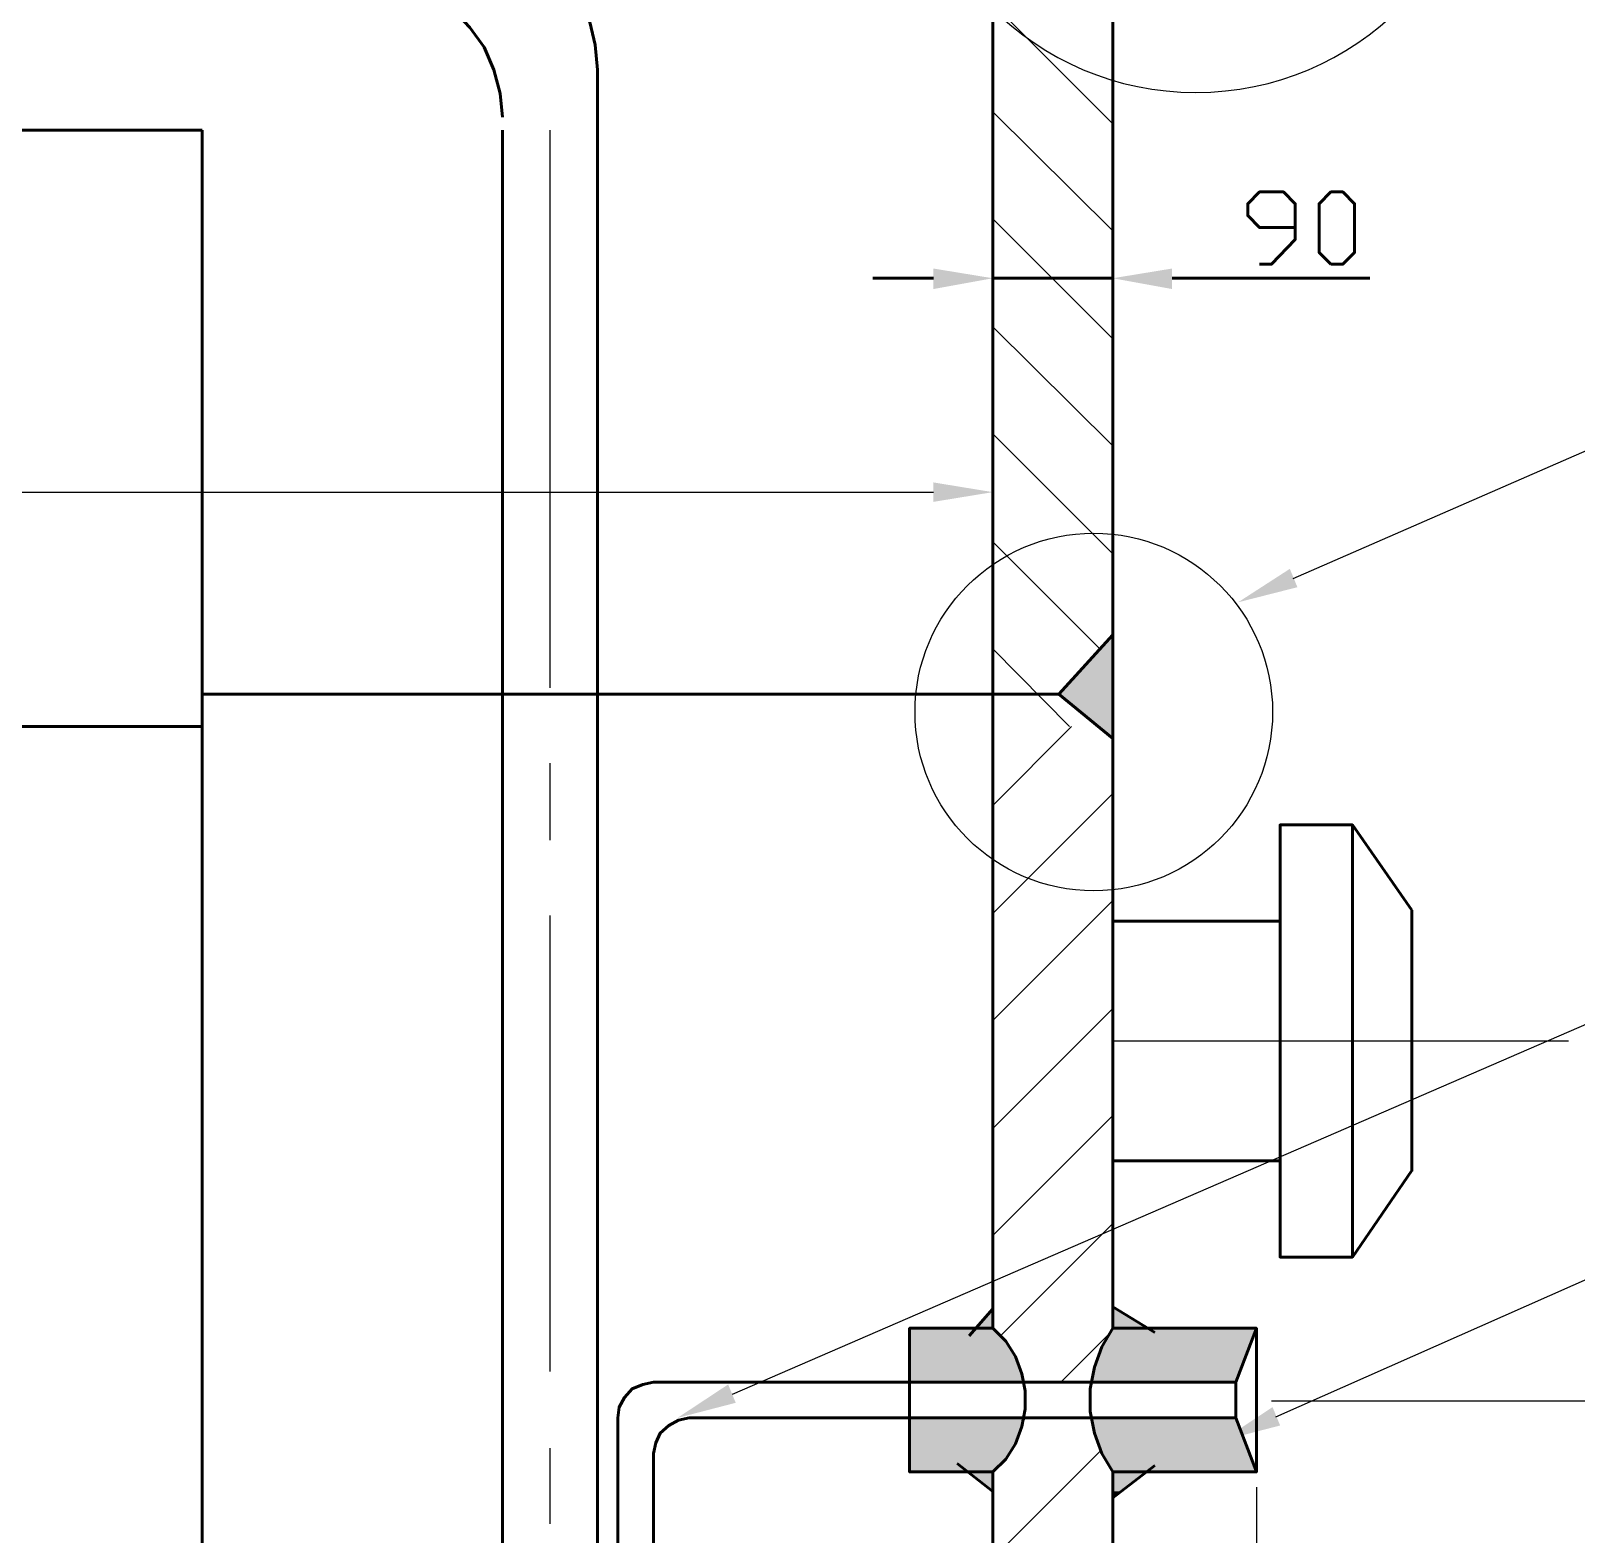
# Model space of a CAD drawing. Header units: millimetres. Extents: x 0 to 841, y 0 to 1189.
# Drawn here: x 270.2 to 330.7, y 756.8 to 815.7 of the extents above; entities that cross this region are included whole.
import ezdxf

# ---------------------------------------------------------------- set-up
doc = ezdxf.new("R2010")
doc.units = ezdxf.units.MM
doc.layers.add('C00-00-00', color=7, linetype='Continuous')
doc.layers.add('CFF-00-FF', color=6, linetype='Continuous', true_color=0xff00ff)

msp = doc.modelspace()

# ---------------------------------------------------------------- hatches: boundary and pattern name
at = {"layer": 'C00-00-00'}
h = msp.add_hatch(color=256, dxfattribs=at)
h.dxf.hatch_style = 2
h.paths.add_polyline_path([(305.519667, 806.433772), (305.519667, 805.629439), (307.848, 806.052772)])
h = msp.add_hatch(color=256, dxfattribs=at)
h.dxf.hatch_style = 2
h.paths.add_polyline_path([(314.875333, 806.433772), (314.875333, 805.629439), (312.547, 806.052772)])
h = msp.add_hatch(color=256, dxfattribs=at)
h.dxf.hatch_style = 2
h.paths.add_polyline_path([(305.519667, 798.051772), (305.519667, 797.289772), (307.848, 797.670772)])
h = msp.add_hatch(color=256, dxfattribs=at)
h.dxf.hatch_style = 2
h.paths.add_polyline_path([(319.786, 793.945439), (317.457667, 793.352772), (319.489667, 794.665106)])
h = msp.add_hatch(color=256, dxfattribs=at)
h.dxf.hatch_style = 2
h.paths.add_polyline_path([(312.547, 792.082772), (312.547, 789.754439), (310.430333, 789.754439)])
h = msp.add_hatch(color=256, dxfattribs=at)
h.dxf.hatch_style = 2
h.paths.add_polyline_path([(310.430333, 789.754439), (312.547, 789.754439), (312.547, 788.018772)])
h = msp.add_hatch(color=256, dxfattribs=at)
h.dxf.hatch_style = 2
h.paths.add_polyline_path([(307.848, 765.666772), (307.848, 764.904772), (307.170667, 764.904772)])
h = msp.add_hatch(color=256, dxfattribs=at)
h.dxf.hatch_style = 2
h.paths.add_polyline_path([(312.547, 765.751439), (312.716333, 765.666772), (312.547, 765.666772)])
h = msp.add_hatch(color=256, dxfattribs=at)
h.dxf.hatch_style = 2
h.paths.add_polyline_path([(312.547, 765.666772), (313.901667, 764.904772), (312.547, 764.904772)])
h = msp.add_hatch(color=256, dxfattribs=at)
h.dxf.hatch_style = 2
h.paths.add_polyline_path([(312.547, 765.666772), (312.716333, 765.666772), (313.901667, 764.904772)])
h = msp.add_hatch(color=256, dxfattribs=at)
h.dxf.hatch_style = 2
h.paths.add_polyline_path([(304.588333, 764.904772), (308.271333, 764.481439), (304.588333, 764.481439)])
h = msp.add_hatch(color=256, dxfattribs=at)
h.dxf.hatch_style = 2
h.paths.add_polyline_path([(304.588333, 764.904772), (307.848, 764.904772), (308.271333, 764.481439)])
h = msp.add_hatch(color=256, dxfattribs=at)
h.dxf.hatch_style = 2
h.paths.add_polyline_path([(312.547, 764.904772), (317.923333, 764.227439), (312.166, 764.227439)])
h = msp.add_hatch(color=256, dxfattribs=at)
h.dxf.hatch_style = 2
h.paths.add_polyline_path([(312.547, 764.904772), (318.177333, 764.904772), (317.923333, 764.227439)])
h = msp.add_hatch(color=256, dxfattribs=at)
h.dxf.hatch_style = 2
h.paths.add_polyline_path([(304.588333, 764.481439), (308.652333, 763.931106), (304.588333, 763.931106)])
h = msp.add_hatch(color=256, dxfattribs=at)
h.dxf.hatch_style = 2
h.paths.add_polyline_path([(304.588333, 764.481439), (308.271333, 764.481439), (308.652333, 763.931106)])
h = msp.add_hatch(color=256, dxfattribs=at)
h.dxf.hatch_style = 2
h.paths.add_polyline_path([(304.588333, 763.931106), (308.906333, 763.380772), (304.588333, 763.380772)])
h = msp.add_hatch(color=256, dxfattribs=at)
h.dxf.hatch_style = 2
h.paths.add_polyline_path([(304.588333, 763.931106), (308.652333, 763.931106), (308.906333, 763.380772)])
h = msp.add_hatch(color=256, dxfattribs=at)
h.dxf.hatch_style = 2
h.paths.add_polyline_path([(312.166, 764.227439), (317.627, 763.550106), (311.869667, 763.550106)])
h = msp.add_hatch(color=256, dxfattribs=at)
h.dxf.hatch_style = 2
h.paths.add_polyline_path([(312.166, 764.227439), (317.923333, 764.227439), (317.627, 763.550106)])
h = msp.add_hatch(color=256, dxfattribs=at)
h.dxf.hatch_style = 2
h.paths.add_polyline_path([(304.588333, 763.380772), (309.075667, 762.788106), (304.588333, 762.788106)])
h = msp.add_hatch(color=256, dxfattribs=at)
h.dxf.hatch_style = 2
h.paths.add_polyline_path([(304.588333, 763.380772), (308.906333, 763.380772), (309.075667, 762.788106)])
h = msp.add_hatch(color=256, dxfattribs=at)
h.dxf.hatch_style = 2
h.paths.add_polyline_path([(311.869667, 763.550106), (317.373, 762.788106), (311.700333, 762.788106)])
h = msp.add_hatch(color=256, dxfattribs=at)
h.dxf.hatch_style = 2
h.paths.add_polyline_path([(311.869667, 763.550106), (317.627, 763.550106), (317.373, 762.788106)])
h = msp.add_hatch(color=256, dxfattribs=at)
h.dxf.hatch_style = 2
h.paths.add_polyline_path([(297.772667, 761.983772), (295.486667, 761.391106), (297.476333, 762.703439)])
h = msp.add_hatch(color=256, dxfattribs=at)
h.dxf.hatch_style = 2
h.paths.add_polyline_path([(304.588333, 761.391106), (308.906333, 760.798439), (304.588333, 760.798439)])
h = msp.add_hatch(color=256, dxfattribs=at)
h.dxf.hatch_style = 2
h.paths.add_polyline_path([(304.588333, 761.391106), (309.075667, 761.391106), (308.906333, 760.798439)])
h = msp.add_hatch(color=256, dxfattribs=at)
h.dxf.hatch_style = 2
h.paths.add_polyline_path([(311.700333, 761.391106), (317.627, 760.629106), (311.869667, 760.629106)])
h = msp.add_hatch(color=256, dxfattribs=at)
h.dxf.hatch_style = 2
h.paths.add_polyline_path([(311.700333, 761.391106), (317.373, 761.391106), (317.627, 760.629106)])
h = msp.add_hatch(color=256, dxfattribs=at)
h.dxf.hatch_style = 2
h.paths.add_polyline_path([(319.108667, 761.094772), (316.822667, 760.502106), (318.812333, 761.814439)])
h = msp.add_hatch(color=256, dxfattribs=at)
h.dxf.hatch_style = 2
h.paths.add_polyline_path([(304.588333, 760.798439), (308.652333, 760.205772), (304.588333, 760.205772)])
h = msp.add_hatch(color=256, dxfattribs=at)
h.dxf.hatch_style = 2
h.paths.add_polyline_path([(304.588333, 760.798439), (308.906333, 760.798439), (308.652333, 760.205772)])
h = msp.add_hatch(color=256, dxfattribs=at)
h.dxf.hatch_style = 2
h.paths.add_polyline_path([(311.869667, 760.629106), (317.923333, 759.909439), (312.166, 759.909439)])
h = msp.add_hatch(color=256, dxfattribs=at)
h.dxf.hatch_style = 2
h.paths.add_polyline_path([(311.869667, 760.629106), (317.627, 760.629106), (317.923333, 759.909439)])
h = msp.add_hatch(color=256, dxfattribs=at)
h.dxf.hatch_style = 2
h.paths.add_polyline_path([(304.588333, 760.205772), (308.271333, 759.697772), (304.588333, 759.697772)])
h = msp.add_hatch(color=256, dxfattribs=at)
h.dxf.hatch_style = 2
h.paths.add_polyline_path([(304.588333, 760.205772), (308.652333, 760.205772), (308.271333, 759.697772)])
h = msp.add_hatch(color=256, dxfattribs=at)
h.dxf.hatch_style = 2
h.paths.add_polyline_path([(304.588333, 759.697772), (307.848, 759.274439), (304.588333, 759.274439)])
h = msp.add_hatch(color=256, dxfattribs=at)
h.dxf.hatch_style = 2
h.paths.add_polyline_path([(304.588333, 759.697772), (308.271333, 759.697772), (307.848, 759.274439)])
h = msp.add_hatch(color=256, dxfattribs=at)
h.dxf.hatch_style = 2
h.paths.add_polyline_path([(312.166, 759.909439), (318.177333, 759.274439), (312.547, 759.274439)])
h = msp.add_hatch(color=256, dxfattribs=at)
h.dxf.hatch_style = 2
h.paths.add_polyline_path([(312.166, 759.909439), (317.923333, 759.909439), (318.177333, 759.274439)])
h = msp.add_hatch(color=256, dxfattribs=at)
h.dxf.hatch_style = 2
h.paths.add_polyline_path([(306.916667, 759.274439), (307.848, 759.274439), (307.848, 758.512439)])
h = msp.add_hatch(color=256, dxfattribs=at)
h.dxf.hatch_style = 2
h.paths.add_polyline_path([(312.547, 759.274439), (312.843333, 758.512439), (312.547, 758.512439)])
h = msp.add_hatch(color=256, dxfattribs=at)
h.dxf.hatch_style = 2
h.paths.add_polyline_path([(312.547, 759.274439), (313.859333, 759.274439), (312.843333, 758.512439)])
h = msp.add_hatch(color=256, dxfattribs=at)
h.dxf.hatch_style = 2
h.paths.add_polyline_path([(312.547, 758.512439), (312.843333, 758.512439), (312.547, 758.258439)])

# ---------------------------------------------------------------- linework, layer by layer
at = {"layer": 'C00-00-00', "lineweight": 53}
for points in [[(292.354, 814.221694), (292.269333, 815.195361), (292.057667, 816.084361), (291.676667, 816.973361), (291.126333, 817.777694), (290.491333, 818.455028), (289.729333, 819.005361)], [(288.628667, 812.359028), (288.544, 813.290361), (288.29, 814.221694), (287.909, 815.110694), (287.358667, 815.872694), (286.723667, 816.550028), (285.961667, 817.142694)], [(259.969, 811.851028), (268.435667, 811.851028), (276.86, 811.851028)], [(318.304333, 806.601694), (318.77, 806.601694), (319.701333, 807.575361), (319.701333, 808.972361), (319.235667, 809.438028), (318.304333, 809.438028), (317.838667, 808.972361), (317.838667, 808.506694), (318.304333, 808.041028), (319.701333, 808.041028)], [(276.86, 789.753028), (310.430333, 789.753028), (312.547, 792.081361)], [(312.547, 788.017361), (310.430333, 789.753028)], [(319.108667, 780.863028), (319.108667, 784.630694), (321.945, 784.630694), (321.945, 767.697361), (319.108667, 767.697361), (319.108667, 776.164028)], [(321.945, 784.630694), (324.273333, 781.286361)], [(324.273333, 781.286361), (324.273333, 771.084028), (321.945, 767.697361)], [(312.547, 780.863028), (319.108667, 780.863028), (319.108667, 771.465028), (312.547, 771.465028)], [(312.547, 764.903361), (312.547, 776.164028)], [(307.848, 764.903361), (304.588333, 764.903361), (304.588333, 759.273028), (307.848, 759.273028)], [(307.848, 759.273028), (308.356, 759.781028), (308.737, 760.373694), (308.991, 761.051028), (309.118, 761.728361), (309.118, 762.448028), (308.991, 763.125361), (308.737, 763.802694), (308.356, 764.395361), (307.848, 764.903361)], [(312.547, 764.903361), (312.123667, 764.183694), (311.827333, 763.379361), (311.658, 762.532694), (311.658, 761.643694), (311.827333, 760.797028), (312.123667, 759.992694), (312.547, 759.273028)], [(312.547, 759.273028), (318.177333, 759.273028), (318.177333, 764.903361), (312.547, 764.903361)], [(292.354, 762.786694), (292.354, 762.067028), (292.354, 761.389694)], [(294.555333, 762.786694), (294.132, 762.702028), (293.708667, 762.532694), (293.412333, 762.194028), (293.200667, 761.813028), (293.158333, 761.389694)], [(317.373, 761.389694), (317.373, 762.786694)], [(293.158333, 761.389694), (293.158333, 744.244694), (294.555333, 744.244694), (294.555333, 759.992694)], [(295.952333, 761.389694), (295.529, 761.305028), (295.148, 761.093361), (294.809333, 760.797028), (294.64, 760.416028), (294.555333, 759.992694)], [(295.952333, 761.389694), (317.373, 761.389694)]]:
    msp.add_lwpolyline(points, dxfattribs=at)
for points in [[(321.098333, 806.601694), (320.632667, 807.067361), (320.632667, 808.972361), (321.098333, 809.438028), (321.564, 809.438028), (322.029667, 808.972361), (322.029667, 807.067361), (321.564, 806.601694)], [(292.354, 752.711361), (292.354, 762.067028)]]:
    msp.add_lwpolyline(points, close=True, dxfattribs=at)
at = {"layer": 'C00-00-00', "lineweight": 25}
for points in [[(319.616667, 794.282694), (332.782333, 800.040028), (351.79, 800.040028)], [(297.645667, 762.321028), (374.226667, 795.510361), (391.033, 795.510361)], [(318.939333, 761.432028), (334.137, 768.163028), (360.129667, 768.163028)]]:
    msp.add_lwpolyline(points, dxfattribs=at)
msp.add_circle((311.806167, 789.054528), 7.006167, dxfattribs=at)
msp.add_ellipse((315.806667, 824.699194), major_axis=(0, 11.3665), ratio=0.998138, start_param=0, end_param=6.283185, dxfattribs=at)
at = {"layer": 'C00-00-00', "lineweight": 53}
for points in [[(307.848, 764.903361), (307.848, 764.903361), (307.848, 885.807361), (307.848, 885.807361)], [(312.547, 764.903361), (312.547, 764.903361), (312.547, 821.968694), (312.547, 821.968694)], [(292.354, 811.851028), (292.354, 811.851028), (292.354, 814.221694), (292.354, 814.221694)], [(232.748667, 811.851028), (232.748667, 811.851028), (276.86, 811.851028), (276.86, 811.851028)], [(276.86, 811.851028), (276.86, 811.851028), (276.86, 729.216361), (276.86, 729.216361)], [(288.628667, 811.851028), (288.628667, 811.851028), (288.628667, 744.244694), (288.628667, 744.244694)], [(292.354, 744.244694), (292.354, 744.244694), (292.354, 811.851028), (292.354, 811.851028)], [(307.848, 807.660028), (307.848, 807.660028), (307.848, 804.866028), (307.848, 804.866028)], [(312.547, 807.321361), (312.547, 807.321361), (312.547, 804.866028), (312.547, 804.866028)], [(305.519667, 806.051361), (305.519667, 806.051361), (303.149, 806.051361), (303.149, 806.051361)], [(307.848, 806.051361), (307.848, 806.051361), (312.547, 806.051361), (312.547, 806.051361)], [(314.875333, 806.051361), (314.875333, 806.051361), (322.622333, 806.051361), (322.622333, 806.051361)], [(259.969, 788.483028), (259.969, 788.483028), (276.86, 788.483028), (276.86, 788.483028)], [(317.373, 762.786694), (317.373, 762.786694), (318.177333, 764.903361), (318.177333, 764.903361)], [(292.354, 762.067028), (292.354, 762.067028), (292.354, 762.786694), (292.354, 762.786694)], [(294.555333, 762.786694), (294.555333, 762.786694), (317.373, 762.786694), (317.373, 762.786694)], [(317.373, 761.389694), (317.373, 761.389694), (318.177333, 759.273028), (318.177333, 759.273028)], [(307.848, 686.883028), (307.848, 686.883028), (307.848, 759.273028), (307.848, 759.273028)], [(312.547, 708.134361), (312.547, 708.134361), (312.547, 759.273028), (312.547, 759.273028)]]:
    msp.add_open_spline(points, degree=3, dxfattribs=at)
at = {"layer": 'C00-00-00', "lineweight": 25}
for points in [[(312.547, 812.105028), (312.547, 812.105028), (307.848, 816.804028), (307.848, 816.804028)], [(312.547, 807.914028), (312.547, 807.914028), (307.848, 812.570694), (307.848, 812.570694)], [(290.491333, 811.851028), (290.491333, 811.851028), (290.491333, 790.007028), (290.491333, 790.007028)], [(312.547, 803.680694), (312.547, 803.680694), (307.848, 808.379694), (307.848, 808.379694)], [(312.547, 799.489694), (312.547, 799.489694), (307.848, 804.146361), (307.848, 804.146361)], [(312.547, 795.256361), (312.547, 795.256361), (307.848, 799.955361), (307.848, 799.955361)], [(307.848, 796.992028), (307.848, 796.992028), (307.848, 798.854694), (307.848, 798.854694)], [(160.02, 797.669361), (160.02, 797.669361), (305.519667, 797.669361), (305.519667, 797.669361)], [(312.039, 791.531028), (312.039, 791.531028), (307.848, 795.722028), (307.848, 795.722028)], [(310.853667, 788.483028), (310.853667, 788.483028), (307.848, 791.531028), (307.848, 791.531028)], [(307.848, 785.392694), (307.848, 785.392694), (310.938333, 788.483028), (310.938333, 788.483028)], [(290.491333, 787.043694), (290.491333, 787.043694), (290.491333, 784.038028), (290.491333, 784.038028)], [(307.848, 781.159361), (307.848, 781.159361), (312.547, 785.858361), (312.547, 785.858361)], [(307.848, 776.968361), (307.848, 776.968361), (312.547, 781.667361), (312.547, 781.667361)], [(290.491333, 781.074694), (290.491333, 781.074694), (290.491333, 763.210028), (290.491333, 763.210028)], [(307.848, 772.735028), (307.848, 772.735028), (312.547, 777.434028), (312.547, 777.434028)], [(312.547, 776.164028), (312.547, 776.164028), (330.411667, 776.164028), (330.411667, 776.164028)], [(307.848, 768.544028), (307.848, 768.544028), (312.547, 773.243028), (312.547, 773.243028)], [(308.144333, 764.607028), (308.144333, 764.607028), (312.547, 769.009694), (312.547, 769.009694)], [(310.515, 762.786694), (310.515, 762.786694), (312.335333, 764.607028), (312.335333, 764.607028)], [(318.77, 762.067028), (318.77, 762.067028), (357.039333, 762.067028), (357.039333, 762.067028)], [(309.075667, 761.305028), (309.075667, 761.305028), (309.118, 761.389694), (309.118, 761.389694)], [(290.491333, 760.204361), (290.491333, 760.204361), (290.491333, 757.241028), (290.491333, 757.241028)], [(307.848, 755.886361), (307.848, 755.886361), (312.081333, 760.119694), (312.081333, 760.119694)], [(312.547, 758.680361), (312.547, 758.680361), (312.547, 754.066028), (312.547, 754.066028)], [(318.177333, 758.680361), (318.177333, 758.680361), (318.177333, 754.066028), (318.177333, 754.066028)]]:
    msp.add_open_spline(points, degree=3, dxfattribs=at)
at = {"layer": 'CFF-00-FF', "lineweight": 53}
for points in [[(307.848, 765.665361), (307.848, 765.665361), (306.916667, 764.607028), (306.916667, 764.607028)], [(312.547, 765.750028), (312.547, 765.750028), (314.198, 764.734028), (314.198, 764.734028)], [(307.848, 758.511028), (307.848, 758.511028), (306.451, 759.611694), (306.451, 759.611694)], [(312.547, 758.257028), (312.547, 758.257028), (314.198, 759.527028), (314.198, 759.527028)]]:
    msp.add_open_spline(points, degree=3, dxfattribs=at)

doc.saveas('drawing.dxf')
